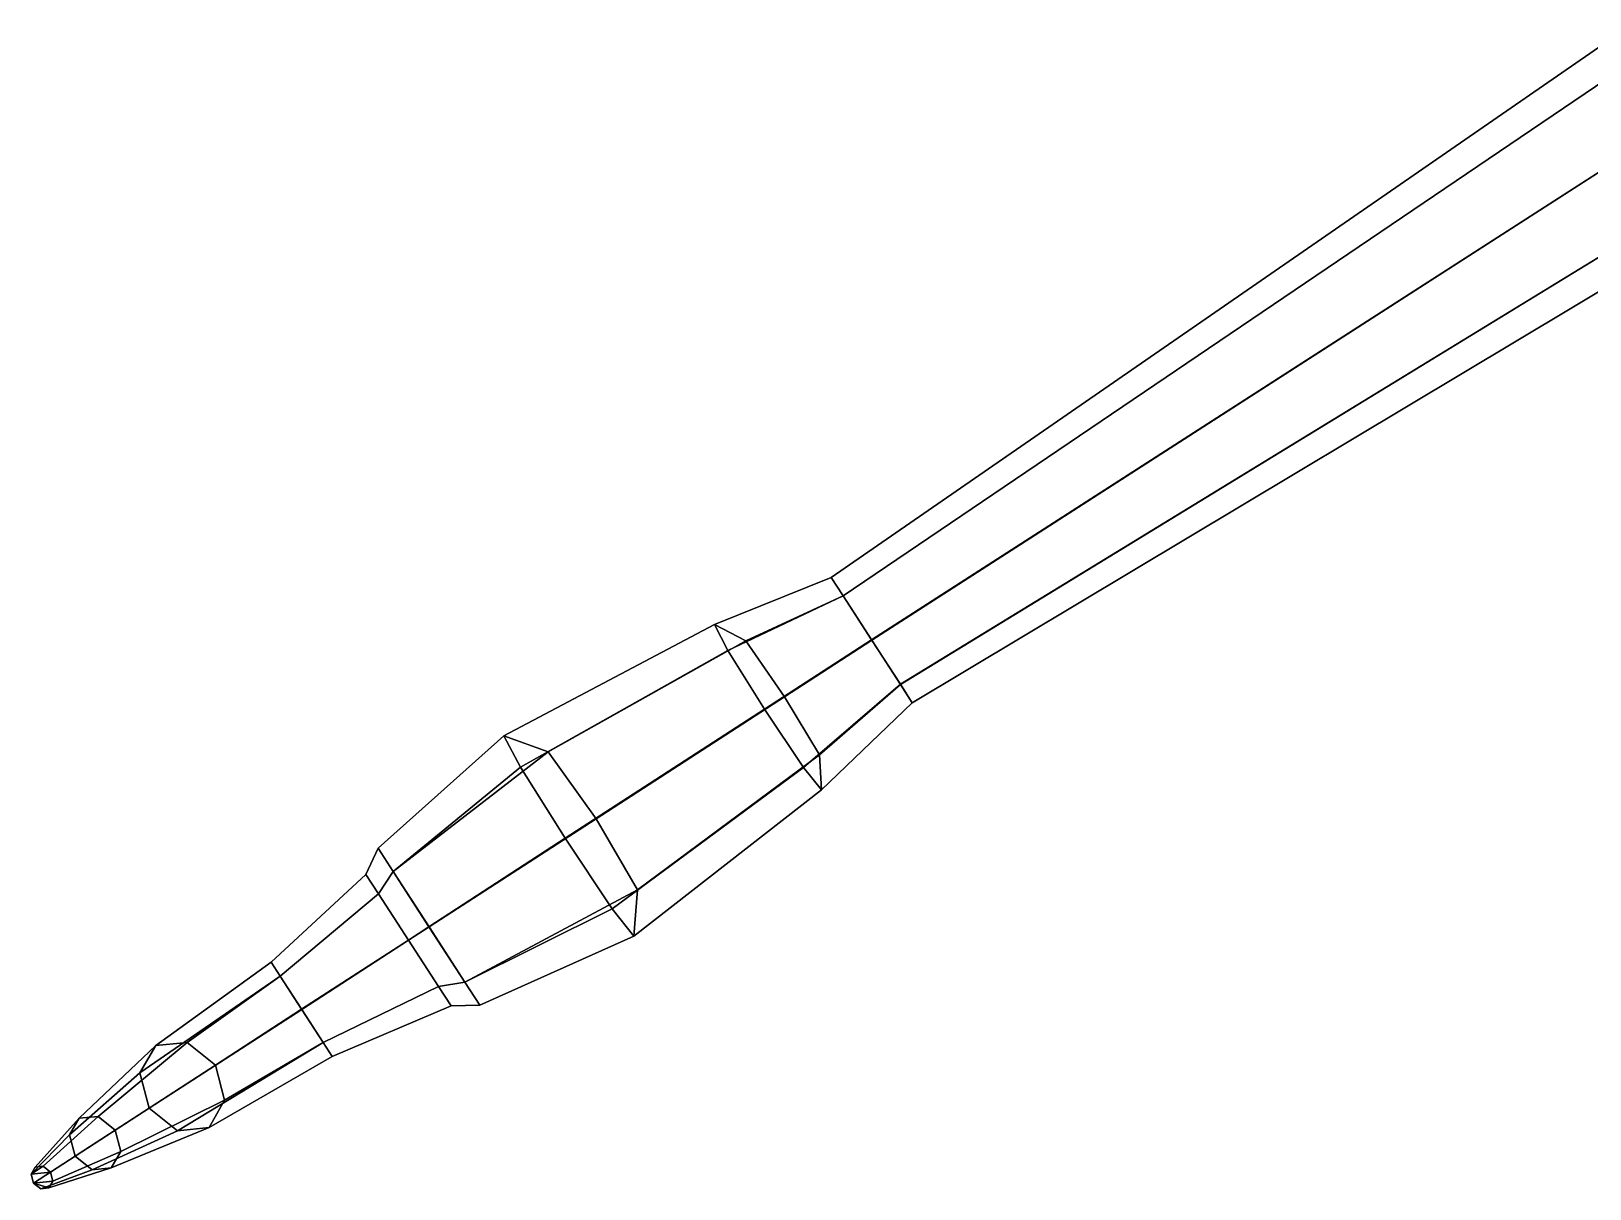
# Model space of a CAD drawing. Header units: metres. Extents: x -1.13 to 1.13, y -1.57 to 2.6.
# Drawn here: x -1.1331 to -0.804, y -0.3188 to -0.0744 of the extents above; entities that cross this region are included whole.
import ezdxf

# ---------------------------------------------------------------- set-up
doc = ezdxf.new("R2010")
doc.units = ezdxf.units.M
doc.layers.add('RLEG', color=3, linetype='CONTINUOUS')

msp = doc.modelspace()

# ---------------------------------------------------------------- linework, layer by layer
at = {"layer": 'RLEG', "color": 3}
for points in [[(-0.793651, -0.07991, -1.65003), (-0.797212, -0.074414, -1.66584), (-0.964211, -0.189738, -1.69534), (-0.961684, -0.19364, -1.68428)], [(-0.797212, -0.074414, -1.66584), (-0.793651, -0.07991, -1.68165), (-0.961668, -0.193665, -1.7064), (-0.964211, -0.189738, -1.69534)], [(-0.785057, -0.09318, -1.64348), (-0.793651, -0.07991, -1.65003), (-0.961684, -0.19364, -1.68428), (-0.955625, -0.202994, -1.67971)], [(-0.793651, -0.07991, -1.68165), (-0.785057, -0.09318, -1.68819), (-0.955655, -0.20295, -1.71097), (-0.961668, -0.193665, -1.7064)], [(-0.785057, -0.09318, -1.68819), (-0.776461, -0.106448, -1.68165), (-0.949591, -0.212312, -1.7064), (-0.955655, -0.20295, -1.71097)], [(-0.776461, -0.106448, -1.65003), (-0.785057, -0.09318, -1.64348), (-0.955625, -0.202994, -1.67971), (-0.949581, -0.212326, -1.68429)], [(-0.776461, -0.106448, -1.68165), (-0.772902, -0.111945, -1.66584), (-0.94708, -0.216189, -1.69534), (-0.949591, -0.212312, -1.7064)], [(-0.772902, -0.111945, -1.66584), (-0.776461, -0.106448, -1.65003), (-0.949581, -0.212326, -1.68429), (-0.94708, -0.216189, -1.69534)], [(-0.961684, -0.19364, -1.68428), (-0.964211, -0.189738, -1.69534), (-0.988853, -0.199712, -1.68829), (-0.982228, -0.203137, -1.66016)], [(-0.964211, -0.189738, -1.69534), (-0.961668, -0.193665, -1.7064), (-0.986038, -0.205195, -1.70747), (-0.988853, -0.199712, -1.68829)], [(-0.961668, -0.193665, -1.7064), (-0.955655, -0.20295, -1.71097), (-0.978294, -0.217578, -1.71472), (-0.986038, -0.205195, -1.70747)], [(-0.955625, -0.202994, -1.67971), (-0.961684, -0.19364, -1.68428), (-0.982228, -0.203137, -1.66016), (-0.974045, -0.214948, -1.65334)], [(-0.982228, -0.203137, -1.66016), (-0.988853, -0.199712, -1.68829), (-1.03329, -0.223204, -1.68365), (-1.02394, -0.226589, -1.64911)], [(-0.988853, -0.199712, -1.68829), (-0.986038, -0.205195, -1.70747), (-1.02981, -0.229824, -1.70605), (-1.03329, -0.223204, -1.68365)], [(-0.974045, -0.214948, -1.65334), (-0.982228, -0.203137, -1.66016), (-1.02394, -0.226589, -1.64911), (-1.01381, -0.240711, -1.64067)], [(-0.955655, -0.20295, -1.71097), (-0.949591, -0.212312, -1.7064), (-0.970064, -0.229852, -1.70747), (-0.978294, -0.217578, -1.71472)], [(-0.949581, -0.212326, -1.68429), (-0.955625, -0.202994, -1.67971), (-0.974045, -0.214948, -1.65334), (-0.966642, -0.227202, -1.66018)], [(-0.986038, -0.205195, -1.70747), (-0.978294, -0.217578, -1.71472), (-1.02037, -0.244813, -1.71507), (-1.02981, -0.229824, -1.70605)], [(-0.949591, -0.212312, -1.7064), (-0.94708, -0.216189, -1.69534), (-0.966277, -0.234576, -1.68825), (-0.970064, -0.229852, -1.70747)], [(-0.94708, -0.216189, -1.69534), (-0.949581, -0.212326, -1.68429), (-0.966642, -0.227202, -1.66018), (-0.966277, -0.234576, -1.68825)], [(-0.966642, -0.227202, -1.66018), (-0.974045, -0.214948, -1.65334), (-1.01381, -0.240711, -1.64067), (-1.0051, -0.255686, -1.64913)], [(-0.978294, -0.217578, -1.71472), (-0.970064, -0.229852, -1.70747), (-1.01043, -0.259726, -1.70605), (-1.02037, -0.244813, -1.71507)], [(-1.02394, -0.226589, -1.64911), (-1.03329, -0.223204, -1.68365), (-1.05985, -0.246939, -1.68587), (-1.05668, -0.251823, -1.6681)], [(-1.03329, -0.223204, -1.68365), (-1.02981, -0.229824, -1.70605), (-1.05666, -0.251857, -1.70334), (-1.05985, -0.246939, -1.68587)], [(-1.01381, -0.240711, -1.64067), (-1.02394, -0.226589, -1.64911), (-1.05668, -0.251823, -1.6681), (-1.0491, -0.26354, -1.66092)], [(-1.02981, -0.229824, -1.70605), (-1.02037, -0.244813, -1.71507), (-1.04913, -0.263484, -1.71057), (-1.05666, -0.251857, -1.70334)], [(-0.970064, -0.229852, -1.70747), (-0.966277, -0.234576, -1.68825), (-1.00589, -0.265514, -1.68363), (-1.01043, -0.259726, -1.70605)], [(-0.966277, -0.234576, -1.68825), (-0.966642, -0.227202, -1.66018), (-1.0051, -0.255686, -1.64913), (-1.00589, -0.265514, -1.68363)], [(-1.0051, -0.255686, -1.64913), (-1.01381, -0.240711, -1.64067), (-1.0491, -0.26354, -1.66092), (-1.04153, -0.275227, -1.66811)], [(-1.02037, -0.244813, -1.71507), (-1.01043, -0.259726, -1.70605), (-1.04154, -0.275206, -1.70334), (-1.04913, -0.263484, -1.71057)], [(-1.05668, -0.251823, -1.6681), (-1.05985, -0.246939, -1.68587), (-1.06244, -0.25243, -1.68778), (-1.05979, -0.256523, -1.67289)], [(-1.05985, -0.246939, -1.68587), (-1.05666, -0.251857, -1.70334), (-1.05977, -0.25655, -1.70243), (-1.06244, -0.25243, -1.68778)], [(-1.05979, -0.256523, -1.67289), (-1.06244, -0.25243, -1.68778), (-1.08244, -0.270968, -1.68778), (-1.08054, -0.273904, -1.67284)], [(-1.06244, -0.25243, -1.68778), (-1.05977, -0.25655, -1.70243), (-1.08053, -0.273923, -1.70248), (-1.08244, -0.270968, -1.68778)], [(-1.0491, -0.26354, -1.66092), (-1.05668, -0.251823, -1.6681), (-1.05979, -0.256523, -1.67289), (-1.05343, -0.26634, -1.66688)], [(-1.05666, -0.251857, -1.70334), (-1.04913, -0.263484, -1.71057), (-1.05346, -0.266294, -1.70849), (-1.05977, -0.25655, -1.70243)], [(-1.05343, -0.26634, -1.66688), (-1.05979, -0.256523, -1.67289), (-1.08054, -0.273904, -1.67284), (-1.07598, -0.280943, -1.66681)], [(-1.05977, -0.25655, -1.70243), (-1.05346, -0.266294, -1.70849), (-1.076, -0.280909, -1.70856), (-1.08053, -0.273923, -1.70248)], [(-1.00589, -0.265514, -1.68363), (-1.0051, -0.255686, -1.64913), (-1.04153, -0.275227, -1.66811), (-1.03839, -0.280063, -1.68586)], [(-1.01043, -0.259726, -1.70605), (-1.00589, -0.265514, -1.68363), (-1.03839, -0.280063, -1.68586), (-1.04154, -0.275206, -1.70334)], [(-1.05346, -0.266294, -1.70849), (-1.04709, -0.276116, -1.70243), (-1.07144, -0.287951, -1.70248), (-1.076, -0.280909, -1.70856)], [(-1.04708, -0.276135, -1.6729), (-1.05343, -0.26634, -1.66688), (-1.07598, -0.280943, -1.66681), (-1.07143, -0.287963, -1.67285)], [(-1.04913, -0.263484, -1.71057), (-1.04154, -0.275206, -1.70334), (-1.04709, -0.276116, -1.70243), (-1.05346, -0.266294, -1.70849)], [(-1.04153, -0.275227, -1.66811), (-1.0491, -0.26354, -1.66092), (-1.05343, -0.26634, -1.66688), (-1.04708, -0.276135, -1.6729)], [(-1.08054, -0.273904, -1.67284), (-1.08244, -0.270968, -1.68778), (-1.10677, -0.288555, -1.69608), (-1.11013, -0.294361, -1.68453)], [(-1.08244, -0.270968, -1.68778), (-1.08053, -0.273923, -1.70248), (-1.10016, -0.287929, -1.70744), (-1.10677, -0.288555, -1.69608)], [(-1.07598, -0.280943, -1.66681), (-1.08054, -0.273904, -1.67284), (-1.11013, -0.294361, -1.68453), (-1.10819, -0.301802, -1.67987)], [(-1.08053, -0.273923, -1.70248), (-1.076, -0.280909, -1.70856), (-1.09418, -0.292688, -1.71215), (-1.10016, -0.287929, -1.70744)], [(-1.04709, -0.276116, -1.70243), (-1.04446, -0.280187, -1.68778), (-1.06955, -0.29087, -1.68778), (-1.07144, -0.287951, -1.70248)], [(-1.04446, -0.280187, -1.68778), (-1.04708, -0.276135, -1.6729), (-1.07143, -0.287963, -1.67285), (-1.06955, -0.29087, -1.68778)], [(-1.04154, -0.275206, -1.70334), (-1.03839, -0.280063, -1.68586), (-1.04446, -0.280187, -1.68778), (-1.04709, -0.276116, -1.70243)], [(-1.03839, -0.280063, -1.68586), (-1.04153, -0.275227, -1.66811), (-1.04708, -0.276135, -1.6729), (-1.04446, -0.280187, -1.68778)], [(-1.07143, -0.287963, -1.67285), (-1.07598, -0.280943, -1.66681), (-1.10819, -0.301802, -1.67987), (-1.1022, -0.3066, -1.68454)], [(-1.076, -0.280909, -1.70856), (-1.07144, -0.287951, -1.70248), (-1.09225, -0.300142, -1.70744), (-1.09418, -0.292688, -1.71215)], [(-1.11013, -0.294361, -1.68453), (-1.10677, -0.288555, -1.69608), (-1.12298, -0.303918, -1.70742), (-1.12502, -0.307432, -1.70043)], [(-1.10677, -0.288555, -1.69608), (-1.10016, -0.287929, -1.70744), (-1.11899, -0.303541, -1.71429), (-1.12298, -0.303918, -1.70742)], [(-1.10016, -0.287929, -1.70744), (-1.09418, -0.292688, -1.71215), (-1.11537, -0.306419, -1.71714), (-1.11899, -0.303541, -1.71429)], [(-1.06955, -0.29087, -1.68778), (-1.07143, -0.287963, -1.67285), (-1.1022, -0.3066, -1.68454), (-1.09555, -0.30588, -1.69608)], [(-1.07144, -0.287951, -1.70248), (-1.06955, -0.29087, -1.68778), (-1.09555, -0.30588, -1.69608), (-1.09225, -0.300142, -1.70744)], [(-1.09418, -0.292688, -1.71215), (-1.09225, -0.300142, -1.70744), (-1.1142, -0.31093, -1.7143), (-1.11537, -0.306419, -1.71714)], [(-1.10819, -0.301802, -1.67987), (-1.11013, -0.294361, -1.68453), (-1.12502, -0.307432, -1.70043), (-1.12384, -0.311934, -1.69761)], [(-1.1022, -0.3066, -1.68454), (-1.10819, -0.301802, -1.67987), (-1.12384, -0.311934, -1.69761), (-1.12022, -0.314837, -1.70044)], [(-1.09225, -0.300142, -1.70744), (-1.09555, -0.30588, -1.69608), (-1.11619, -0.314401, -1.70742), (-1.1142, -0.31093, -1.7143)], [(-1.12502, -0.307432, -1.70043), (-1.12298, -0.303918, -1.70742), (-1.13224, -0.314222, -1.7242), (-1.1331, -0.315704, -1.72125)], [(-1.12298, -0.303918, -1.70742), (-1.11899, -0.303541, -1.71429), (-1.13056, -0.314062, -1.7271), (-1.13224, -0.314222, -1.7242)], [(-1.11899, -0.303541, -1.71429), (-1.11537, -0.306419, -1.71714), (-1.12903, -0.315276, -1.7283), (-1.13056, -0.314062, -1.7271)], [(-1.09555, -0.30588, -1.69608), (-1.1022, -0.3066, -1.68454), (-1.12022, -0.314837, -1.70044), (-1.11619, -0.314401, -1.70742)], [(-1.12384, -0.311934, -1.69761), (-1.12502, -0.307432, -1.70043), (-1.1331, -0.315704, -1.72125), (-1.13261, -0.317603, -1.72006)], [(-1.11537, -0.306419, -1.71714), (-1.1142, -0.31093, -1.7143), (-1.12854, -0.317179, -1.7271), (-1.12903, -0.315276, -1.7283)], [(-1.12022, -0.314837, -1.70044), (-1.12384, -0.311934, -1.69761), (-1.13261, -0.317603, -1.72006), (-1.13108, -0.318828, -1.72126)], [(-1.1142, -0.31093, -1.7143), (-1.11619, -0.314401, -1.70742), (-1.12938, -0.318644, -1.7242), (-1.12854, -0.317179, -1.7271)], [(-1.13224, -0.314222, -1.7242), (-1.13056, -0.314062, -1.7271), (-1.1331, -0.315704, -1.72125)], [(-1.12903, -0.315276, -1.7283), (-1.1331, -0.315704, -1.72125), (-1.13056, -0.314062, -1.7271)], [(-1.1331, -0.315704, -1.72125), (-1.12903, -0.315276, -1.7283), (-1.12854, -0.317179, -1.7271), (-1.13261, -0.317603, -1.72006)], [(-1.11619, -0.314401, -1.70742), (-1.12022, -0.314837, -1.70044), (-1.13108, -0.318828, -1.72126), (-1.12938, -0.318644, -1.7242)], [(-1.13261, -0.317603, -1.72006), (-1.12854, -0.317179, -1.7271), (-1.12938, -0.318644, -1.7242)], [(-1.13108, -0.318828, -1.72126), (-1.13261, -0.317603, -1.72006), (-1.12938, -0.318644, -1.7242)]]:
    msp.add_3dface(points, dxfattribs=at)

doc.saveas('drawing.dxf')
